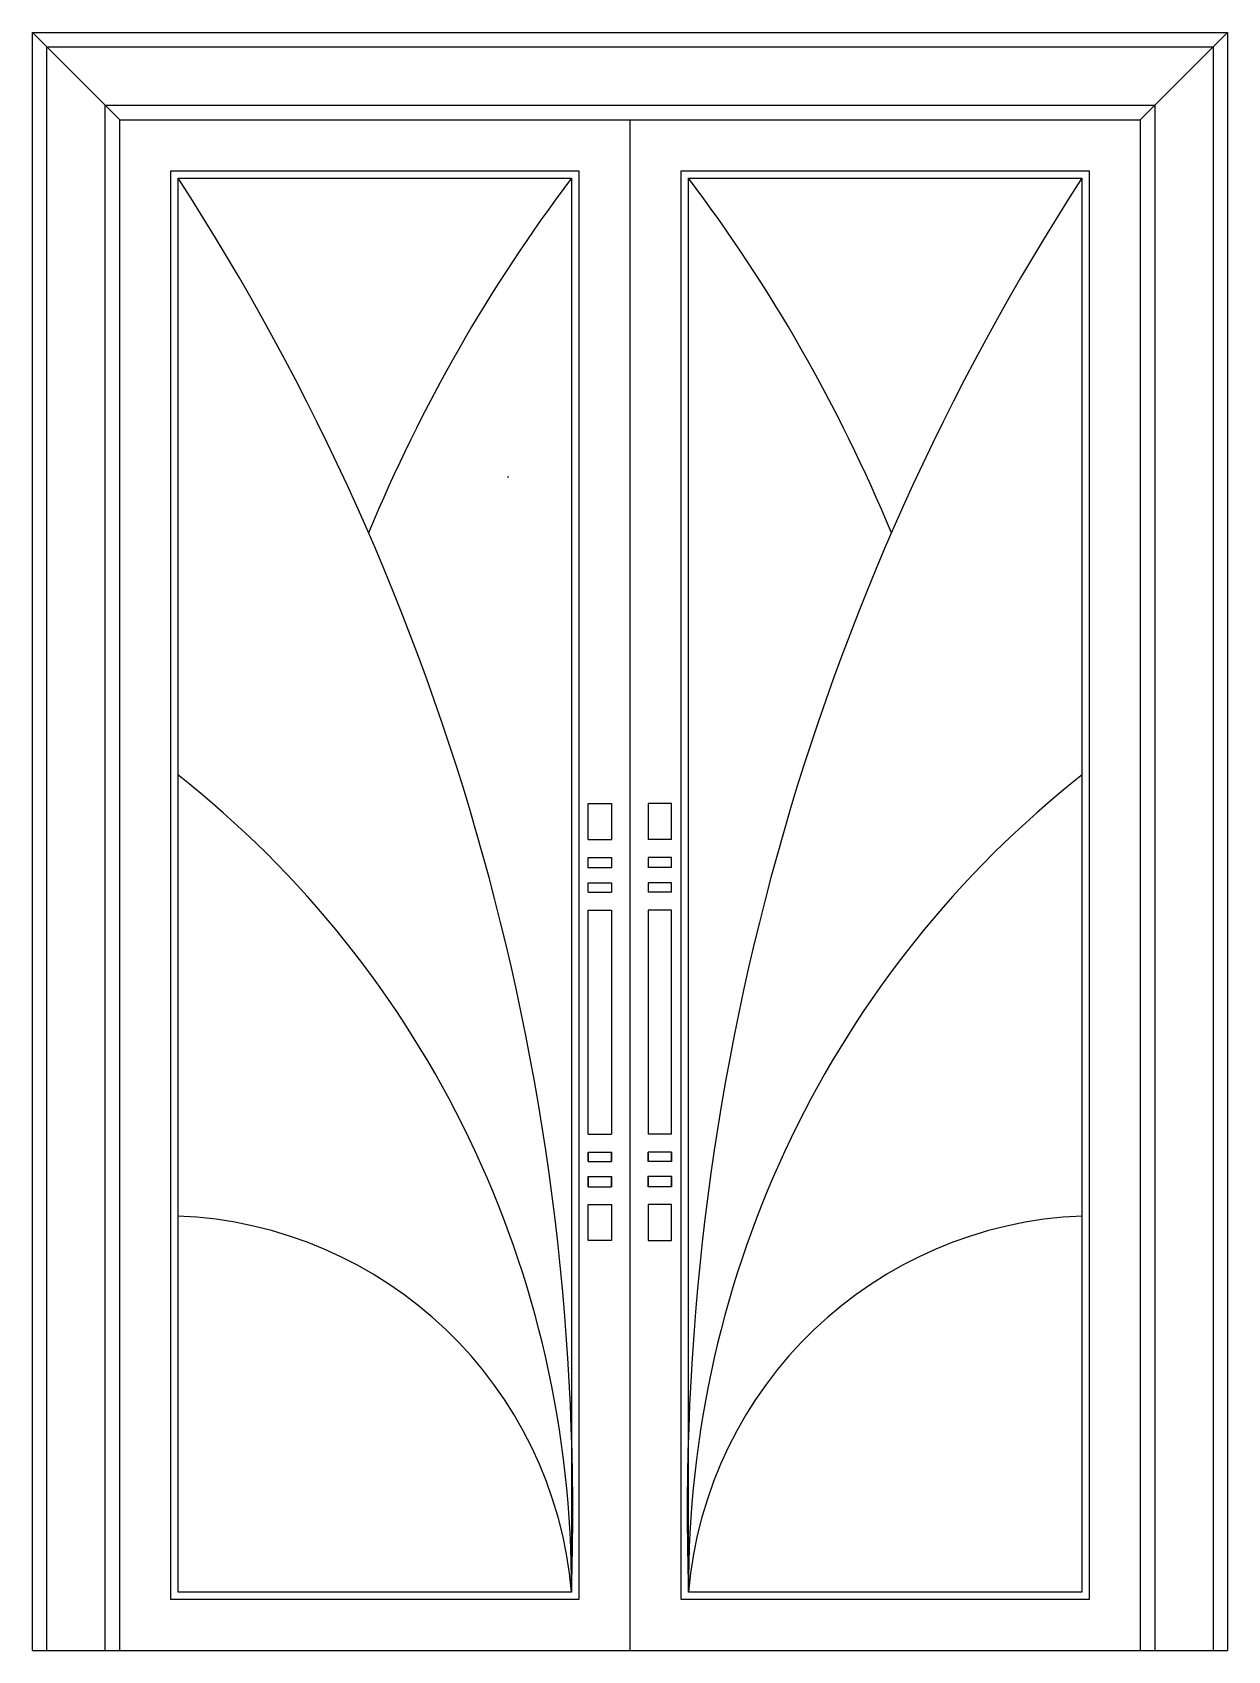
# Model space of a CAD drawing. Header units: metres. Extents: x -4730 to -3090, y -4 to 2216.
import ezdxf

# ---------------------------------------------------------------- set-up
doc = ezdxf.new("R2010")
doc.units = ezdxf.units.M
for name, color, linetype in [('2', 2, 'Continuous'), ('3', 3, 'Continuous'), ('4', 4, 'Continuous'), ('7', 7, 'Continuous'), ('BH', 3, 'Continuous')]:
    doc.layers.add(name, color=color, linetype=linetype)

msp = doc.modelspace()

# ---------------------------------------------------------------- hatches: boundary and pattern name
at = {"layer": 'BH'}
h = msp.add_hatch(dxfattribs=at)
h.set_pattern_fill('AR-SAND', scale=50)
h.paths.add_polyline_path([(-3829.34, 292.54, -0.09), (-3550.92, 1529.03, 0.06), (-3829.34, 2015.68)])
h.paths.add_polyline_path([(-3989.8, 292.54), (-3989.8, 2015.68, 0.06), (-4268.22, 1529.03, -0.09)])
h.paths.add_polyline_path([(-4529.57, 1196.94), (-4529.57, 591.85, -0.38), (-3989.8, 75.68), (-3989.8, 89.75, 0.23)])
h.paths.add_polyline_path([(-3829.34, 89.75), (-3829.34, 75.68, -0.38), (-3289.57, 591.85), (-3289.57, 1196.94, 0.23)])

# ---------------------------------------------------------------- linework, layer by layer
at = {"layer": '2'}
msp.add_line((-4729.57, -4.32), (-3089.57, -4.32), dxfattribs=at)
at = {"layer": '3'}
for p, q in [((-4609.57, 2095.68), (-4729.57, 2215.68)), ((-3209.57, 2095.68), (-3089.57, 2215.68))]:
    msp.add_line(p, q, dxfattribs=at)
for points in [[(-4709.57, -4.32), (-4709.57, 2195.68), (-3109.57, 2195.68), (-3109.57, -4.32)], [(-4629.57, -4.32), (-4629.57, 2115.68), (-3189.57, 2115.68), (-3189.57, -4.32)]]:
    msp.add_lwpolyline(points, dxfattribs=at)
for points in [[(-3989.8, 2015.68), (-3989.8, 75.68), (-4529.57, 75.68), (-4529.57, 2015.68)], [(-3829.34, 75.68), (-3829.34, 2015.68), (-3289.57, 2015.68), (-3289.57, 75.68)]]:
    msp.add_lwpolyline(points, close=True, dxfattribs=at)
for centre, radius, start, end in [((-7356.27, 184.11), 3368.22, 358.16, 32.94), ((-2227.96, 684.74), 2208.04, 142.93, 157.52), ((-462.86, 184.11), 3368.22, 147.06, 181.84), ((-5591.17, 684.74), 2208.04, 22.48, 37.07), ((-5409.68, 82.71), 1419.9, 359.72, 51.73), ((-2409.46, 82.71), 1419.9, 128.27, 180.28), ((-4552.18, 27.9), 564.41, 4.86, 87.77), ((-3266.96, 27.9), 564.41, 92.23, 175.14)]:
    msp.add_arc(centre, radius, start, end, dxfattribs=at)
at = {"layer": '4'}
for points in [[(-4729.57, -4.32), (-4729.57, 2215.68), (-3089.57, 2215.68), (-3089.57, -4.32)], [(-4609.57, -4.32), (-4609.57, 2095.68), (-3209.57, 2095.68), (-3209.57, -4.32)]]:
    msp.add_lwpolyline(points, dxfattribs=at)
at = {"layer": '7'}
for p, q in [((-3909.8, 2095.68), (-3909.8, -4.32)), ((-3967.12, 1108.21), (-3967.12, 1157.97)), ((-3967.12, 1157.97), (-3934.78, 1157.97)), ((-3934.78, 1157.97), (-3934.78, 1108.21)), ((-3852.48, 1157.97), (-3884.81, 1157.97)), ((-3884.81, 1157.97), (-3884.81, 1108.21)), ((-3852.48, 1108.21), (-3852.48, 1157.97)), ((-3967.15, 1108.21), (-3934.75, 1108.21)), ((-3934.78, 1108.21), (-3934.75, 1108.21)), ((-3884.81, 1108.21), (-3884.84, 1108.21)), ((-3852.45, 1108.21), (-3884.84, 1108.21)), ((-3967.35, 1069.92), (-3934.56, 1069.92)), ((-3967.15, 1083.69), (-3934.75, 1083.69)), ((-3967.12, 1069.75), (-3967.12, 1083.69)), ((-3934.78, 1083.69), (-3934.75, 1083.69)), ((-3934.78, 1083.69), (-3934.78, 1069.75)), ((-3852.25, 1069.92), (-3885.04, 1069.92)), ((-3884.81, 1083.69), (-3884.84, 1083.69)), ((-3852.45, 1083.69), (-3884.84, 1083.69)), ((-3884.81, 1083.69), (-3884.81, 1069.75)), ((-3852.48, 1069.75), (-3852.48, 1083.69)), ((-3967.12, 1036.19), (-3967.12, 1049.18)), ((-3967.12, 1049.18), (-3934.78, 1049.18)), ((-3934.78, 1049.18), (-3934.78, 1036.19)), ((-3884.81, 1049.18), (-3884.81, 1036.19)), ((-3852.48, 1049.18), (-3884.81, 1049.18)), ((-3852.48, 1036.19), (-3852.48, 1049.18)), ((-3967.15, 1036.19), (-3934.75, 1036.19)), ((-3934.78, 1036.19), (-3934.75, 1036.19)), ((-3884.81, 1036.19), (-3884.84, 1036.19)), ((-3852.45, 1036.19), (-3884.84, 1036.19)), ((-3967.15, 1011.67), (-3934.75, 1011.67)), ((-3967.12, 704.18), (-3967.12, 1011.67)), ((-3934.78, 1011.67), (-3934.78, 704.18)), ((-3934.78, 1011.67), (-3934.75, 1011.67)), ((-3884.81, 1011.67), (-3884.84, 1011.67)), ((-3852.45, 1011.67), (-3884.84, 1011.67)), ((-3884.81, 1011.67), (-3884.81, 704.18)), ((-3852.48, 704.18), (-3852.48, 1011.67)), ((-3967.15, 704.18), (-3934.75, 704.18)), ((-3934.78, 704.18), (-3934.75, 704.18)), ((-3884.81, 704.18), (-3884.84, 704.18)), ((-3852.45, 704.18), (-3884.84, 704.18)), ((-3967.15, 679.66), (-3934.75, 679.66)), ((-3967.12, 679.66), (-3967.12, 666.67)), ((-3967.12, 666.67), (-3967.12, 679.66)), ((-3967.12, 666.67), (-3934.78, 666.67)), ((-3934.78, 666.67), (-3934.78, 679.66)), ((-3934.78, 679.66), (-3934.78, 666.67)), ((-3934.78, 679.66), (-3934.75, 679.66)), ((-3884.81, 679.66), (-3884.84, 679.66)), ((-3852.45, 679.66), (-3884.84, 679.66)), ((-3884.81, 666.67), (-3884.81, 679.66)), ((-3884.81, 679.66), (-3884.81, 666.67)), ((-3852.48, 666.67), (-3884.81, 666.67)), ((-3852.48, 679.66), (-3852.48, 666.67)), ((-3852.48, 666.67), (-3852.48, 679.66)), ((-3967.35, 645.93), (-3934.56, 645.93)), ((-3967.12, 646.1), (-3967.12, 632.16)), ((-3967.12, 632.16), (-3967.12, 646.1)), ((-3934.78, 632.16), (-3934.78, 646.1)), ((-3934.78, 646.1), (-3934.78, 632.16)), ((-3852.25, 645.93), (-3885.04, 645.93)), ((-3884.81, 632.16), (-3884.81, 646.1)), ((-3884.81, 646.1), (-3884.81, 632.16)), ((-3852.48, 646.1), (-3852.48, 632.16)), ((-3852.48, 632.16), (-3852.48, 646.1)), ((-3967.15, 632.16), (-3934.75, 632.16)), ((-3934.78, 632.16), (-3934.75, 632.16)), ((-3884.81, 632.16), (-3884.84, 632.16)), ((-3852.45, 632.16), (-3884.84, 632.16)), ((-3967.15, 607.64), (-3934.75, 607.64)), ((-3967.12, 558.39), (-3967.12, 607.64)), ((-3934.78, 607.64), (-3934.75, 607.64)), ((-3934.78, 607.64), (-3934.78, 558.39)), ((-3884.81, 607.64), (-3884.84, 607.64)), ((-3852.45, 607.64), (-3884.84, 607.64)), ((-3884.81, 607.64), (-3884.81, 558.39)), ((-3852.48, 558.39), (-3852.48, 607.64)), ((-3934.78, 558.39), (-3967.12, 558.39)), ((-3884.81, 558.39), (-3852.48, 558.39))]:
    msp.add_line(p, q, dxfattribs=at)
for points in [[(-3979.8, 2025.68), (-3979.8, 65.68), (-4539.57, 65.68), (-4539.57, 2025.68)], [(-3839.34, 65.68), (-3839.34, 2025.68), (-3279.57, 2025.68), (-3279.57, 65.68)]]:
    msp.add_lwpolyline(points, close=True, dxfattribs=at)

doc.saveas('drawing.dxf')
